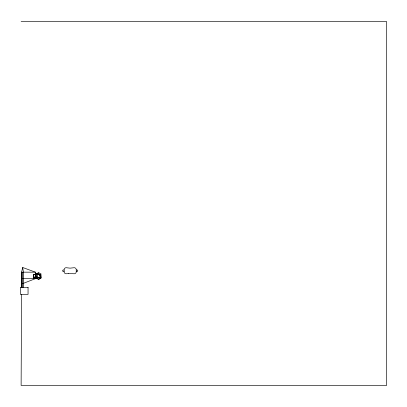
<?xml version="1.0" encoding="UTF-8"?>
<svg xmlns="http://www.w3.org/2000/svg" width="407" height="407" viewBox="0 0 407 407"><rect width="100%" height="100%" fill="white"/><g stroke="black" fill="none" stroke-linecap="round" stroke-linejoin="round"><path stroke-width="0.61" d="M34.381 278.057C31.777 277.783 37.561 278.525 33.745 278.012C34.168 277.594 33.435 278.134 34.453 278.225M33.725 278.017L34.814 278.317L34.829 278.006M34.91 278.195L34.936 277.844M34.025 278.134L33.837 277.727M33.837 277.844L33.72 278.108M21.561 294.383L21.118 385.414L386.65 385.414L386.65 21.586L21.118 21.586M40.415 274.491C39.214 274.389 40.71 276.404 39.896 277.304C39.672 277.437 40.664 277.686 40.42 277.172M39.876 274.572L40.415 274.491M35.455 277.64L40.522 277.635L40.71 274.577L40.771 277.391M36.116 274.481L36.096 274.379M34.615 278.169L34.819 278.006M34.824 277.961L34.681 278.429L34.895 277.554M34.824 278.24C34.58 277.432 34.89 279.07 34.646 277.864L35.119 277.813M36.223 277.589L36.223 277.284M40.486 277.396L40.201 277.396L40.415 277.187M38.085 277.681L41.361 277.772L38.166 279.655M33.903 277.844L33.74 277.64L33.949 278.027M34.442 278.149L34.524 278.195M38.07 274.12L41.366 274.181L38.11 272.334L38.049 274.486M40.619 276.175L40.619 275.793M33.593 277.635L33.74 274.379L33.664 277.722M35.546 277.493L35.628 274.756M35.536 277.554L33.73 277.803M40.776 276.633L40.776 276.246M40.186 277.371L39.922 277.284M23.413 283.333L35.419 278.663L35.419 272.166L22.721 267.501L21.561 272.166L21.561 287.306M34.778 277.655L34.758 278.2M40.486 274.7L40.115 274.801L40.619 274.801M36.035 274.542L36.121 276.801L37.622 276.801L37.622 274.75L36.121 274.75M40.786 275.366L41.041 275.386L40.72 275.453M40.792 276.531L41.051 276.582L40.72 276.521M37.876 278.012L35.546 277.971M40.629 277.467L40.522 274.323L35.628 274.323L35.628 277.65L41.356 277.747L38.212 279.64M33.883 278.032L34.122 278.144M40.634 276.043L40.232 275.921M35.45 277.645L34.107 277.737M36.762 273.677L37.256 273.677M36.401 273.947L35.933 273.947M37.826 273.947L35.628 273.88L36.162 273.987M37.826 278.24L35.628 278.179L36.421 278.24M35.231 277.961L34.498 278.006L35.297 277.961M35.765 273.947L35.597 273.987M36.762 277.971L37.256 277.971M35.475 278.281L35.765 278.281M64.118 269.983L63.36 269.983A0.758 0.758 0 0 0 62.602 270.741A0.758 0.758 0 0 0 63.36 271.5L64.118 271.5M76.241 269.983L76.999 269.983A0.758 0.758 0 0 1 77.757 270.741A0.758 0.758 0 0 1 76.999 271.5L76.241 271.5M35.419 272.166L21.561 272.166L21.561 278.663M35.628 273.779L37.714 273.677M33.73 274.379L35.017 274.567M40.537 274.41L35.628 274.379L40.7 274.567M33.73 274.44L35.501 274.613M40.14 274.75L39.642 274.75L39.642 275.987L40.14 275.987M40.14 275.936L40.669 275.956M40.619 277.172L40.166 277.172M34.666 277.554L35.129 277.554M34.717 277.605L35.078 277.605M35.628 277.589L40.522 277.589M33.74 277.844L33.995 277.844M33.74 277.935L33.995 277.935M35.475 277.971L37.714 277.971M22.721 278.663L35.419 278.663M21.561 283.333L22.721 283.333M35.546 273.987L35.979 273.947M35.592 278.24L35.979 278.24M34.987 278.006L34.946 277.554M33.939 278.113L33.812 277.64M35.45 274.577L34.107 274.486M38.07 279.589L38.049 277.488M22.721 267.501L23.413 272.166L23.413 287.306M40.949 275.386L40.949 276.582M40.344 275.056L40.344 275.921M37.988 274.379L37.958 274.104L36.32 274.104L36.289 274.379M37.988 277.589L37.958 277.869L36.32 277.869L36.289 277.589M36.07 274.323L36.07 277.65M35.15 277.737L35.129 276.796L34.666 276.796L34.717 277.655M22.721 272.166L22.721 287.306M21.79 272.166L21.79 287.306M68.686 273.468L66.138 273.774A2.02 2.02 0 0 1 64.118 271.754L64.118 269.729A2.02 2.02 0 0 1 66.138 267.709L70.045 268.152L74.222 267.709A2.02 2.02 0 0 1 76.241 269.729L76.241 271.754A2.02 2.02 0 0 1 74.222 273.774L68.686 273.468M38.034 273.718L35.384 273.947L38.034 273.718M38.034 278.012L35.384 278.24L38.034 278.012M28.052 287.306L20.35 287.306L20.35 294.383L28.052 294.383L28.052 287.306"/></g></svg>
